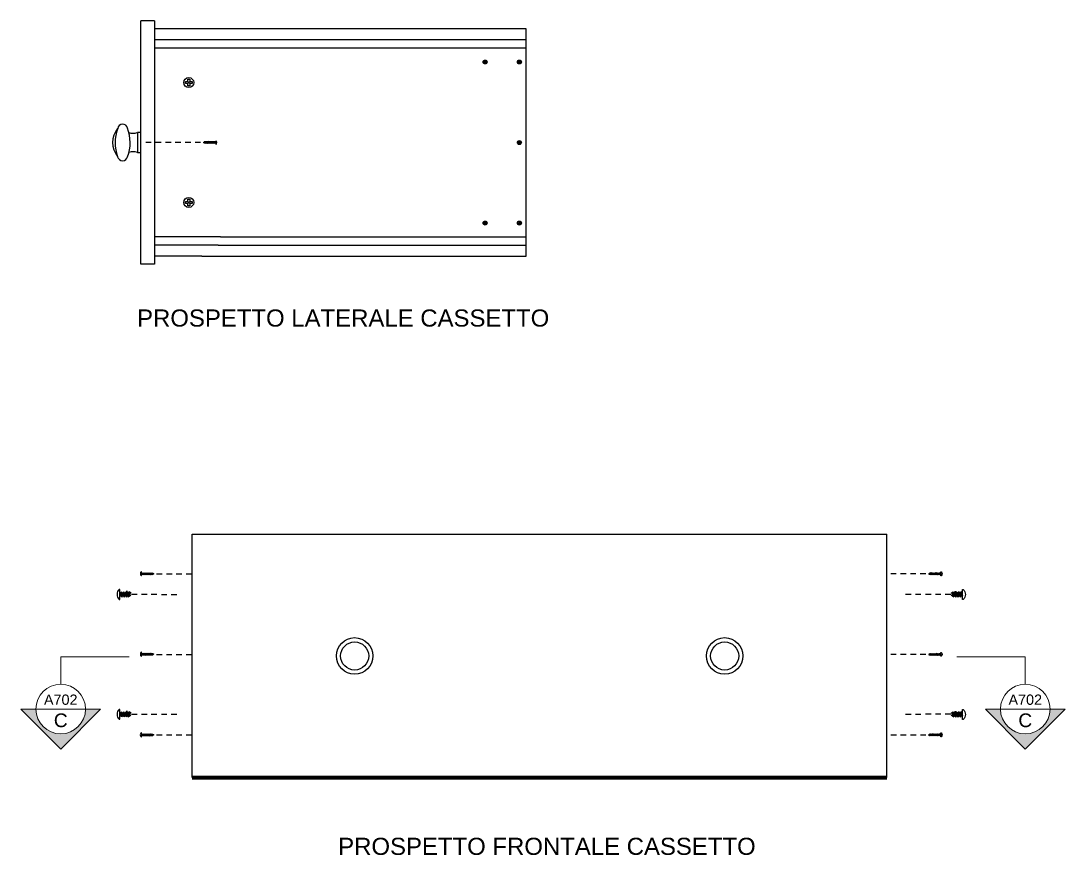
# Model space of a CAD drawing. Header units: centimetres. Extents: x 238 to 3379, y 203 to 1268.
# Drawn here: x 1948.6 to 2101, y 457.2 to 578.9 of the extents above; entities that cross this region are included whole.
import ezdxf
from ezdxf.enums import TextEntityAlignment as Align

# ---------------------------------------------------------------- set-up
doc = ezdxf.new("R2010")
doc.units = ezdxf.units.CM
doc.header["$MEASUREMENT"] = 0
doc.layers.add('A-ANNO-SYMB', color=2, linetype='Continuous', lineweight=18)
for name, color, linetype in [('A-FURN', 7, 'Continuous'), ('note', 1, 'Continuous'), ('viti e cerniere', 3, 'Continuous')]:
    doc.layers.add(name, color=color, linetype=linetype)
doc.styles.add('ARIAL', font='Arial.ttf')
doc.styles.get("Standard").update_dxf_attribs({"font": 'Arial.ttf'})

# ---------------------------------------------------------------- blocks, each defined once
blk = doc.blocks.new('SYMBOL')
at = {"layer": 'A-ANNO-SYMB', "linetype": 'Continuous', "lineweight": 20}
h = blk.add_hatch(color=256, dxfattribs=at)
h.dxf.hatch_style = 1
h.paths.add_polyline_path([(11.2063, 4.9481), (11.316, 4.9481, -1), (11.678, 4.9481), (11.7877, 4.9481), (11.497, 5.2405)])
at = {"linetype": 'Continuous', "lineweight": 20}
blk.add_line((11.316, 4.9481), (11.678, 4.9481), dxfattribs=at)
at = {"layer": 'A-ANNO-SYMB', "linetype": 'Continuous', "lineweight": 20}
for p, q in [((11.2063, 4.9481), (11.497, 5.2405)), ((11.7877, 4.9481), (11.497, 5.2405)), ((11.316, 4.9481), (11.2063, 4.9481)), ((11.678, 4.9481), (11.7877, 4.9481))]:
    blk.add_line(p, q, dxfattribs=at)
blk.add_circle((11.497, 4.9481), 0.181, dxfattribs=at)
for tag, p in [('TAVOLA', (11.497, 5.08)), ('SEZIONE', (11.497, 4.9181))]:
    blk.add_attdef(tag, text='', height=0.1, dxfattribs=at).set_placement(p, align=Align.TOP_CENTER)

msp = doc.modelspace()

# ---------------------------------------------------------------- linework, layer by layer
at = {"layer": 'A-ANNO-SYMB'}
for p, q in [((1954.39, 482.14), (1954.39, 486.14)), ((1954.39, 486.14), (1964.39, 486.14)), ((2095.15, 486.14), (2085.15, 486.14)), ((2095.15, 482.14), (2095.15, 486.14))]:
    msp.add_line(p, q, dxfattribs=at)
at = {"layer": 'A-FURN'}
for p, q in [((1966.08, 543.44), (1966.08, 578.94)), ((1968.08, 578.94), (1966.08, 578.94)), ((1968.08, 578.94), (1968.08, 543.44)), ((2022.32, 577.78), (1968.08, 577.78)), ((2022.32, 544.6), (2022.32, 577.78)), ((2022.32, 576.18), (1968.08, 576.18)), ((2022.32, 574.94), (1968.08, 574.94)), ((1977.69, 547.44), (1968.08, 547.44)), ((1977.69, 547.44), (2022.32, 547.44)), ((1977.37, 546.2), (1968.08, 546.2)), ((1977.37, 546.2), (2022.32, 546.2)), ((1975, 544.6), (1968.08, 544.6)), ((1975, 544.6), (2022.32, 544.6)), ((1968.08, 543.44), (1966.08, 543.44)), ((1973.59, 504.02), (2074.95, 504.02)), ((1973.59, 468.52), (1973.59, 504.02)), ((2074.95, 468.52), (2074.95, 504.02))]:
    msp.add_line(p, q, dxfattribs=at)
at = {"layer": 'A-FURN', "linetype": 'ByBlock', "lineweight": 100}
msp.add_line((1973.59, 468.52), (2074.95, 468.52), dxfattribs=at)
at = {"layer": 'A-FURN'}
msp.add_lwpolyline([(1966.08, 562.63), (1965.57, 562.63), (1965.57, 559.75), (1966.08, 559.75)], close=True, dxfattribs=at)
for centre, radius in [((1997.28, 486.27), 2.67), ((1997.28, 486.27), 2.05), ((2051.28, 486.27), 2.67), ((2051.28, 486.27), 2.05)]:
    msp.add_circle(centre, radius, dxfattribs=at)
for centre, radius, start, end in [((1963.42, 563.13), 0.729, 12.209, 171.6083), ((1965.18, 561.19), 3.22, 140.4429, 219.304), ((1968.28, 561.17), 5.95, 159.6754, 200.1979), ((1968.28, 561.17), 5.95, 159.7825, 200.1979), ((1958.57, 561.17), 5.95, 339.8021, 20.8156), ((1964.95, 564.69), 2.15, 253.4478, 286.5522), ((1964.96, 557.68), 2.15, 73.4478, 106.5522), ((1963.42, 559.28), 0.747, 192.1469, 347.8531)]:
    msp.add_arc(centre, radius, start, end, dxfattribs=at)
at = {"layer": 'viti e cerniere'}
for p, q in [((2016.12, 572.89), (2016.12, 572.99)), ((2016.12, 572.99), (2016.27, 572.99)), ((2016.27, 573.14), (2016.37, 573.14)), ((2016.27, 572.99), (2016.27, 573.14)), ((2016.27, 572.99), (2016.37, 572.89)), ((2016.27, 572.89), (2016.37, 572.99)), ((2016.37, 573.14), (2016.37, 572.99)), ((2016.37, 572.99), (2016.52, 572.99)), ((2016.52, 572.99), (2016.52, 572.89)), ((2021.12, 572.89), (2021.12, 572.99)), ((2021.12, 572.99), (2021.27, 572.99)), ((2021.27, 573.14), (2021.37, 573.14)), ((2021.27, 572.99), (2021.27, 573.14)), ((2021.27, 572.99), (2021.37, 572.89)), ((2021.27, 572.89), (2021.37, 572.99)), ((2021.37, 573.14), (2021.37, 572.99)), ((2021.37, 572.99), (2021.52, 572.99)), ((2021.52, 572.99), (2021.52, 572.89)), ((2016.27, 572.89), (2016.12, 572.89)), ((2016.27, 572.74), (2016.27, 572.89)), ((2016.37, 572.74), (2016.27, 572.74)), ((2016.37, 572.89), (2016.37, 572.74)), ((2016.52, 572.89), (2016.37, 572.89)), ((2021.27, 572.89), (2021.12, 572.89)), ((2021.27, 572.74), (2021.27, 572.89)), ((2021.37, 572.74), (2021.27, 572.74)), ((2021.37, 572.89), (2021.37, 572.74)), ((2021.52, 572.89), (2021.37, 572.89)), ((1972.59, 569.82), (1972.59, 570.07)), ((1972.59, 570.07), (1972.96, 570.07)), ((1972.96, 570.44), (1973.21, 570.44)), ((1972.96, 570.07), (1972.96, 570.44)), ((1972.96, 570.07), (1973.21, 569.82)), ((1972.96, 569.82), (1973.21, 570.07)), ((1973.21, 570.44), (1973.21, 570.07)), ((1973.21, 570.07), (1973.59, 570.07)), ((1973.59, 570.07), (1973.59, 569.82)), ((1972.96, 569.82), (1972.59, 569.82)), ((1972.96, 569.44), (1972.96, 569.82)), ((1973.21, 569.44), (1972.96, 569.44)), ((1973.21, 569.82), (1973.21, 569.44)), ((1973.59, 569.82), (1973.21, 569.82)), ((1967.61, 561.19), (1966.8, 561.19)), ((1969.05, 561.19), (1968.24, 561.19)), ((1970.49, 561.19), (1969.68, 561.19)), ((1971.92, 561.19), (1971.11, 561.19)), ((1973.36, 561.19), (1972.55, 561.19)), ((1974.8, 561.19), (1973.99, 561.19)), ((1975.47, 561.27), (1975.39, 561.27)), ((1975.61, 561.27), (1975.53, 561.27)), ((1975.74, 561.27), (1975.67, 561.27)), ((1975.88, 561.27), (1975.8, 561.27)), ((1976.01, 561.27), (1975.94, 561.27)), ((1976.15, 561.27), (1976.07, 561.27)), ((1976.28, 561.27), (1976.21, 561.27)), ((1976.42, 561.27), (1976.34, 561.27)), ((1976.56, 561.27), (1976.48, 561.27)), ((1976.69, 561.27), (1976.61, 561.27)), ((1976.78, 561.08), (1976.7, 561.08)), ((1976.83, 561.27), (1976.75, 561.27)), ((1976.91, 561.08), (1976.84, 561.08)), ((1976.96, 561.27), (1976.89, 561.27)), ((1977, 561.08), (1976.97, 561.08)), ((2021.12, 561.14), (2021.12, 561.24)), ((2021.12, 561.24), (2021.27, 561.24)), ((2021.27, 561.14), (2021.12, 561.14)), ((2021.27, 561.39), (2021.37, 561.39)), ((2021.27, 561.24), (2021.27, 561.39)), ((2021.27, 561.24), (2021.37, 561.14)), ((2021.27, 561.14), (2021.37, 561.24)), ((2021.27, 560.99), (2021.27, 561.14)), ((2021.37, 560.99), (2021.27, 560.99)), ((2021.37, 561.39), (2021.37, 561.24)), ((2021.37, 561.24), (2021.52, 561.24)), ((2021.37, 561.14), (2021.37, 560.99)), ((2021.52, 561.14), (2021.37, 561.14)), ((2021.52, 561.24), (2021.52, 561.14)), ((1972.59, 552.31), (1972.59, 552.57)), ((1972.59, 552.57), (1972.96, 552.57)), ((1972.96, 552.31), (1972.59, 552.31)), ((1972.96, 552.94), (1973.21, 552.94)), ((1972.96, 552.57), (1972.96, 552.94)), ((1972.96, 552.57), (1973.21, 552.31)), ((1972.96, 552.31), (1973.21, 552.57)), ((1972.96, 551.94), (1972.96, 552.31)), ((1973.21, 551.94), (1972.96, 551.94)), ((1973.21, 552.94), (1973.21, 552.57)), ((1973.21, 552.57), (1973.59, 552.57)), ((1973.21, 552.31), (1973.21, 551.94)), ((1973.59, 552.31), (1973.21, 552.31)), ((1973.59, 552.57), (1973.59, 552.31)), ((2016.12, 549.39), (2016.12, 549.49)), ((2016.12, 549.49), (2016.27, 549.49)), ((2016.27, 549.39), (2016.12, 549.39)), ((2016.27, 549.64), (2016.37, 549.64)), ((2016.27, 549.49), (2016.27, 549.64)), ((2016.27, 549.49), (2016.37, 549.39)), ((2016.27, 549.39), (2016.37, 549.49)), ((2016.27, 549.24), (2016.27, 549.39)), ((2016.37, 549.24), (2016.27, 549.24)), ((2016.37, 549.64), (2016.37, 549.49)), ((2016.37, 549.49), (2016.52, 549.49)), ((2016.37, 549.39), (2016.37, 549.24)), ((2016.52, 549.39), (2016.37, 549.39)), ((2016.52, 549.49), (2016.52, 549.39)), ((2021.12, 549.39), (2021.12, 549.49)), ((2021.12, 549.49), (2021.27, 549.49)), ((2021.27, 549.39), (2021.12, 549.39)), ((2021.27, 549.64), (2021.37, 549.64)), ((2021.27, 549.49), (2021.27, 549.64)), ((2021.27, 549.49), (2021.37, 549.39)), ((2021.27, 549.39), (2021.37, 549.49)), ((2021.27, 549.24), (2021.27, 549.39)), ((2021.37, 549.24), (2021.27, 549.24)), ((2021.37, 549.64), (2021.37, 549.49)), ((2021.37, 549.49), (2021.52, 549.49)), ((2021.37, 549.39), (2021.37, 549.24)), ((2021.52, 549.39), (2021.37, 549.39)), ((2021.52, 549.49), (2021.52, 549.39)), ((1966.18, 498.36), (1966.21, 498.36)), ((1966.26, 498.36), (1966.34, 498.36)), ((1966.4, 498.36), (1966.48, 498.36)), ((2082.61, 498.35), (2082.54, 498.35)), ((2082.75, 498.35), (2082.67, 498.35)), ((2082.83, 498.35), (2082.81, 498.35)), ((1966.21, 498.18), (1966.29, 498.18)), ((1966.35, 498.18), (1966.43, 498.18)), ((1966.49, 498.18), (1966.56, 498.18)), ((1966.62, 498.18), (1966.7, 498.18)), ((1966.76, 498.18), (1966.83, 498.18)), ((1966.89, 498.18), (1966.97, 498.18)), ((1967.03, 498.18), (1967.1, 498.18)), ((1967.16, 498.18), (1967.24, 498.18)), ((1967.3, 498.18), (1967.38, 498.18)), ((1967.43, 498.18), (1967.51, 498.18)), ((1967.57, 498.18), (1967.65, 498.18)), ((1967.71, 498.18), (1967.78, 498.18)), ((1968.38, 498.25), (1969.19, 498.25)), ((1969.81, 498.25), (1970.63, 498.25)), ((1971.25, 498.25), (1972.06, 498.25)), ((1972.69, 498.25), (1973.5, 498.25)), ((2076.32, 498.24), (2075.51, 498.24)), ((2077.76, 498.24), (2076.95, 498.24)), ((2079.2, 498.24), (2078.39, 498.24)), ((2080.64, 498.24), (2079.83, 498.24)), ((2081.31, 498.16), (2081.23, 498.16)), ((2081.44, 498.16), (2081.37, 498.16)), ((2081.58, 498.16), (2081.5, 498.16)), ((2081.71, 498.16), (2081.64, 498.16)), ((2081.85, 498.16), (2081.77, 498.16)), ((2081.99, 498.16), (2081.91, 498.16)), ((2082.12, 498.16), (2082.04, 498.16)), ((2082.26, 498.16), (2082.18, 498.16)), ((2082.39, 498.16), (2082.32, 498.16)), ((2082.53, 498.16), (2082.45, 498.16)), ((2082.66, 498.16), (2082.59, 498.16)), ((2082.8, 498.16), (2082.72, 498.16)), ((1963.03, 495.49), (1963.09, 495.49)), ((1963.24, 495.49), (1963.44, 495.49)), ((1963.59, 495.49), (1963.78, 495.49)), ((1964.73, 495.28), (1965.54, 495.28)), ((1966.16, 495.28), (1966.98, 495.28)), ((1967.6, 495.28), (1968.41, 495.28)), ((2085.42, 495.48), (2085.23, 495.48)), ((2085.77, 495.48), (2085.58, 495.48)), ((2085.98, 495.48), (2085.92, 495.48)), ((1963.12, 495.02), (1963.31, 495.02)), ((1963.46, 495.02), (1963.66, 495.02)), ((1963.81, 495.02), (1964, 495.02)), ((1969.08, 495.26), (1969.89, 495.26)), ((1970.52, 495.26), (1971.33, 495.26)), ((2078.5, 495.25), (2077.69, 495.25)), ((2079.93, 495.25), (2079.12, 495.25)), ((2081.41, 495.26), (2080.6, 495.26)), ((2082.85, 495.26), (2082.04, 495.26)), ((2084.29, 495.26), (2083.48, 495.26)), ((2085.21, 495), (2085.01, 495)), ((2085.55, 495), (2085.36, 495)), ((2085.9, 495), (2085.7, 495)), ((1966.17, 486.61), (1966.2, 486.61)), ((1966.21, 486.42), (1966.28, 486.42)), ((1966.26, 486.61), (1966.33, 486.61)), ((1966.34, 486.42), (1966.42, 486.42)), ((1966.39, 486.61), (1966.47, 486.61)), ((1966.48, 486.42), (1966.56, 486.42)), ((1966.61, 486.42), (1966.69, 486.42)), ((1966.75, 486.42), (1966.83, 486.42)), ((1966.89, 486.42), (1966.96, 486.42)), ((1967.02, 486.42), (1967.1, 486.42)), ((1967.16, 486.42), (1967.23, 486.42)), ((1967.29, 486.42), (1967.37, 486.42)), ((1967.43, 486.42), (1967.5, 486.42)), ((1967.56, 486.42), (1967.64, 486.42)), ((1967.7, 486.42), (1967.78, 486.42)), ((1968.37, 486.5), (1969.18, 486.5)), ((1969.81, 486.5), (1970.62, 486.5)), ((1971.24, 486.5), (1972.06, 486.5)), ((1972.68, 486.5), (1973.49, 486.5)), ((2076.33, 486.48), (2075.52, 486.48)), ((2077.77, 486.48), (2076.96, 486.48)), ((2079.21, 486.48), (2078.4, 486.48)), ((2080.64, 486.48), (2079.83, 486.48)), ((2081.31, 486.41), (2081.24, 486.41)), ((2081.45, 486.41), (2081.37, 486.41)), ((2081.59, 486.41), (2081.51, 486.41)), ((2081.72, 486.41), (2081.65, 486.41)), ((2081.86, 486.41), (2081.78, 486.41)), ((2081.99, 486.41), (2081.92, 486.41)), ((2082.13, 486.41), (2082.05, 486.41)), ((2082.26, 486.41), (2082.19, 486.41)), ((2082.4, 486.41), (2082.32, 486.41)), ((2082.54, 486.41), (2082.46, 486.41)), ((2082.62, 486.59), (2082.54, 486.59)), ((2082.67, 486.41), (2082.59, 486.41)), ((2082.76, 486.59), (2082.68, 486.59)), ((2082.81, 486.41), (2082.73, 486.41)), ((2082.84, 486.59), (2082.82, 486.59)), ((1963.03, 477.99), (1963.09, 477.99)), ((1963.12, 477.51), (1963.31, 477.51)), ((1963.24, 477.99), (1963.44, 477.99)), ((1963.46, 477.51), (1963.66, 477.51)), ((1963.59, 477.99), (1963.78, 477.99)), ((1963.81, 477.51), (1964, 477.51)), ((1964.73, 477.77), (1965.54, 477.77)), ((1966.16, 477.77), (1966.98, 477.77)), ((1967.6, 477.77), (1968.41, 477.77)), ((1969.08, 477.76), (1969.89, 477.76)), ((1970.52, 477.76), (1971.33, 477.76)), ((2078.5, 477.74), (2077.69, 477.74)), ((2079.93, 477.74), (2079.12, 477.74)), ((2081.41, 477.76), (2080.6, 477.76)), ((2082.85, 477.76), (2082.04, 477.76)), ((2084.29, 477.76), (2083.48, 477.76)), ((2085.21, 477.5), (2085.01, 477.5)), ((2085.42, 477.97), (2085.23, 477.97)), ((2085.55, 477.5), (2085.36, 477.5)), ((2085.77, 477.97), (2085.58, 477.97)), ((2085.9, 477.5), (2085.7, 477.5)), ((2085.98, 477.97), (2085.92, 477.97)), ((1966.17, 474.86), (1966.19, 474.86)), ((1966.2, 474.67), (1966.28, 474.67)), ((1966.25, 474.86), (1966.33, 474.86)), ((1966.34, 474.67), (1966.41, 474.67)), ((1966.39, 474.86), (1966.46, 474.86)), ((1966.47, 474.67), (1966.55, 474.67)), ((1966.61, 474.67), (1966.69, 474.67)), ((1966.74, 474.67), (1966.82, 474.67)), ((1966.88, 474.67), (1966.96, 474.67)), ((1967.02, 474.67), (1967.09, 474.67)), ((1967.15, 474.67), (1967.23, 474.67)), ((1967.29, 474.67), (1967.36, 474.67)), ((1967.42, 474.67), (1967.5, 474.67)), ((1967.56, 474.67), (1967.63, 474.67)), ((1967.69, 474.67), (1967.77, 474.67)), ((1968.36, 474.75), (1969.18, 474.75)), ((1969.8, 474.75), (1970.61, 474.75)), ((1971.24, 474.75), (1972.05, 474.75)), ((1972.68, 474.75), (1973.49, 474.75)), ((2076.34, 474.73), (2075.53, 474.73)), ((2077.77, 474.73), (2076.96, 474.73)), ((2079.21, 474.73), (2078.4, 474.73)), ((2080.65, 474.73), (2079.84, 474.73)), ((2081.32, 474.66), (2081.24, 474.66)), ((2081.46, 474.66), (2081.38, 474.66)), ((2081.59, 474.66), (2081.51, 474.66)), ((2081.73, 474.66), (2081.65, 474.66)), ((2081.86, 474.66), (2081.79, 474.66)), ((2082, 474.66), (2081.92, 474.66)), ((2082.13, 474.66), (2082.06, 474.66)), ((2082.27, 474.66), (2082.19, 474.66)), ((2082.4, 474.66), (2082.33, 474.66)), ((2082.54, 474.66), (2082.46, 474.66)), ((2082.63, 474.84), (2082.55, 474.84)), ((2082.68, 474.66), (2082.6, 474.66)), ((2082.76, 474.84), (2082.68, 474.84)), ((2082.81, 474.66), (2082.73, 474.66)), ((2082.85, 474.84), (2082.82, 474.84))]:
    msp.add_line(p, q, dxfattribs=at)
at = {"layer": 'viti e cerniere', "linetype": 'ByBlock', "lineweight": 100}
for p, q in [((1964.13, 495.49), (1963.93, 495.49)), ((1964.15, 495.02), (1964.55, 495.28)), ((1964.55, 495.28), (1964.28, 495.49)), ((2084.47, 495.27), (2084.73, 495.48)), ((2084.88, 495.48), (2085.08, 495.48)), ((2084.86, 495), (2084.47, 495.27)), ((1964.13, 477.99), (1963.93, 477.99)), ((1964.15, 477.51), (1964.55, 477.78)), ((1964.55, 477.78), (1964.28, 477.99)), ((2084.47, 477.76), (2084.73, 477.97)), ((2084.86, 477.5), (2084.47, 477.76)), ((2084.88, 477.97), (2085.08, 477.97))]:
    msp.add_line(p, q, dxfattribs=at)
at = {"layer": 'viti e cerniere'}
for points in [[(1975.42, 561.08), (1975.36, 561.08), (1975.2, 561.18), (1975.33, 561.25)], [(1975.39, 561.33), (1975.33, 561.25), (1975.32, 561.23), (1975.32, 561.13), (1975.39, 561.33), (1975.39, 561.27), (1975.37, 561.18), (1975.32, 561.13)], [(1975.53, 561.33), (1975.47, 561.27), (1975.42, 561.08), (1975.42, 561.03), (1975.53, 561.33), (1975.53, 561.27), (1975.48, 561.08), (1975.42, 561.03)], [(1975.67, 561.33), (1975.61, 561.27), (1975.56, 561.08), (1975.56, 561.03), (1975.67, 561.33), (1975.67, 561.27), (1975.62, 561.08), (1975.56, 561.03)], [(1975.8, 561.33), (1975.74, 561.27), (1975.69, 561.08), (1975.69, 561.03), (1975.8, 561.33), (1975.8, 561.27), (1975.75, 561.08), (1975.69, 561.03)], [(1975.94, 561.33), (1975.88, 561.27), (1975.83, 561.08), (1975.83, 561.03), (1975.94, 561.33), (1975.94, 561.27), (1975.89, 561.08), (1975.83, 561.03)], [(1976.07, 561.33), (1976.01, 561.27), (1975.96, 561.08), (1975.96, 561.03), (1976.07, 561.33), (1976.07, 561.27), (1976.02, 561.08), (1975.96, 561.03)], [(1976.21, 561.33), (1976.15, 561.27), (1976.1, 561.08), (1976.1, 561.03), (1976.21, 561.33), (1976.21, 561.27), (1976.16, 561.08), (1976.1, 561.03)], [(1976.34, 561.33), (1976.28, 561.27), (1976.23, 561.08), (1976.23, 561.03), (1976.34, 561.33), (1976.34, 561.27), (1976.29, 561.08), (1976.23, 561.03)], [(1976.48, 561.33), (1976.42, 561.27), (1976.37, 561.08), (1976.37, 561.03), (1976.48, 561.33), (1976.48, 561.27), (1976.43, 561.08), (1976.37, 561.03)], [(1976.61, 561.33), (1976.56, 561.27), (1976.51, 561.08), (1976.51, 561.03), (1976.61, 561.33), (1976.61, 561.27), (1976.56, 561.08), (1976.51, 561.03)], [(1976.75, 561.33), (1976.69, 561.27), (1976.64, 561.08), (1976.64, 561.03), (1976.75, 561.33), (1976.75, 561.27), (1976.7, 561.08), (1976.64, 561.03)], [(1976.89, 561.33), (1976.83, 561.27), (1976.78, 561.08), (1976.78, 561.03), (1976.89, 561.33), (1976.89, 561.27), (1976.84, 561.08), (1976.78, 561.03)], [(1977, 561.3), (1976.96, 561.27), (1976.91, 561.08), (1976.91, 561.03), (1977, 561.26)], [(1977, 561.18), (1976.97, 561.08), (1976.91, 561.03)], [(1966.18, 498.15), (1966.21, 498.18), (1966.26, 498.36), (1966.26, 498.42), (1966.18, 498.19)], [(1966.18, 498.27), (1966.21, 498.36), (1966.26, 498.42)], [(1966.29, 498.12), (1966.35, 498.18), (1966.4, 498.36), (1966.4, 498.42), (1966.29, 498.12), (1966.29, 498.18), (1966.34, 498.36), (1966.4, 498.42)], [(1966.43, 498.12), (1966.49, 498.18), (1966.54, 498.36), (1966.54, 498.42), (1966.43, 498.12), (1966.43, 498.18), (1966.48, 498.36), (1966.54, 498.42)], [(1966.56, 498.12), (1966.62, 498.18), (1966.67, 498.36), (1966.67, 498.42), (1966.56, 498.12), (1966.56, 498.18), (1966.61, 498.36), (1966.67, 498.42)], [(1966.7, 498.12), (1966.76, 498.18), (1966.81, 498.36), (1966.81, 498.42), (1966.7, 498.12), (1966.7, 498.18), (1966.75, 498.36), (1966.81, 498.42)], [(1966.83, 498.12), (1966.89, 498.18), (1966.94, 498.36), (1966.94, 498.42), (1966.83, 498.12), (1966.83, 498.18), (1966.88, 498.36), (1966.94, 498.42)], [(1966.97, 498.12), (1967.03, 498.18), (1967.08, 498.36), (1967.08, 498.42), (1966.97, 498.12), (1966.97, 498.18), (1967.02, 498.36), (1967.08, 498.42)], [(1967.1, 498.12), (1967.16, 498.18), (1967.21, 498.36), (1967.21, 498.42), (1967.1, 498.12), (1967.1, 498.18), (1967.15, 498.36), (1967.21, 498.42)], [(1967.24, 498.12), (1967.3, 498.18), (1967.35, 498.36), (1967.35, 498.42), (1967.24, 498.12), (1967.24, 498.18), (1967.29, 498.36), (1967.35, 498.42)], [(1967.38, 498.12), (1967.43, 498.18), (1967.48, 498.36), (1967.48, 498.42), (1967.38, 498.12), (1967.38, 498.18), (1967.43, 498.36), (1967.48, 498.42)], [(1967.51, 498.12), (1967.57, 498.18), (1967.62, 498.36), (1967.62, 498.42), (1967.51, 498.12), (1967.51, 498.18), (1967.56, 498.36), (1967.62, 498.42)], [(1967.65, 498.12), (1967.71, 498.18), (1967.76, 498.36), (1967.76, 498.42), (1967.65, 498.12), (1967.65, 498.18), (1967.7, 498.36), (1967.76, 498.42)], [(1967.76, 498.36), (1967.82, 498.36), (1967.98, 498.27), (1967.85, 498.2)], [(2081.26, 498.35), (2081.2, 498.35), (2081.04, 498.25), (2081.17, 498.18)], [(2081.37, 498.1), (2081.31, 498.16), (2081.26, 498.35), (2081.26, 498.4), (2081.37, 498.1), (2081.37, 498.16), (2081.32, 498.35), (2081.26, 498.4)], [(2081.5, 498.1), (2081.44, 498.16), (2081.39, 498.35), (2081.39, 498.4), (2081.5, 498.1), (2081.5, 498.16), (2081.45, 498.35), (2081.39, 498.4)], [(2081.64, 498.1), (2081.58, 498.16), (2081.53, 498.35), (2081.53, 498.4), (2081.64, 498.1), (2081.64, 498.16), (2081.59, 498.35), (2081.53, 498.4)], [(2081.77, 498.1), (2081.71, 498.16), (2081.66, 498.35), (2081.66, 498.4), (2081.77, 498.1), (2081.77, 498.16), (2081.72, 498.35), (2081.66, 498.4)], [(2081.91, 498.1), (2081.85, 498.16), (2081.8, 498.35), (2081.8, 498.4), (2081.91, 498.1), (2081.91, 498.16), (2081.86, 498.35), (2081.8, 498.4)], [(2082.04, 498.1), (2081.99, 498.16), (2081.94, 498.35), (2081.94, 498.4), (2082.04, 498.1), (2082.04, 498.16), (2081.99, 498.35), (2081.94, 498.4)], [(2082.18, 498.1), (2082.12, 498.16), (2082.07, 498.35), (2082.07, 498.4), (2082.18, 498.1), (2082.18, 498.16), (2082.13, 498.35), (2082.07, 498.4)], [(2082.32, 498.1), (2082.26, 498.16), (2082.21, 498.35), (2082.21, 498.4), (2082.32, 498.1), (2082.32, 498.16), (2082.27, 498.35), (2082.21, 498.4)], [(2082.45, 498.1), (2082.39, 498.16), (2082.34, 498.35), (2082.34, 498.4), (2082.45, 498.1), (2082.45, 498.16), (2082.4, 498.35), (2082.34, 498.4)], [(2082.59, 498.1), (2082.53, 498.16), (2082.48, 498.35), (2082.48, 498.4), (2082.59, 498.1), (2082.59, 498.16), (2082.54, 498.35), (2082.48, 498.4)], [(2082.72, 498.1), (2082.66, 498.16), (2082.61, 498.35), (2082.61, 498.4), (2082.72, 498.1), (2082.72, 498.16), (2082.67, 498.35), (2082.61, 498.4)], [(2082.83, 498.13), (2082.8, 498.16), (2082.75, 498.35), (2082.75, 498.4), (2082.83, 498.17)], [(2082.83, 498.25), (2082.81, 498.35), (2082.75, 498.4)], [(1967.78, 498.12), (1967.85, 498.2), (1967.85, 498.22), (1967.85, 498.32), (1967.78, 498.12), (1967.78, 498.18), (1967.81, 498.27), (1967.85, 498.32)], [(2081.23, 498.1), (2081.17, 498.18), (2081.16, 498.2), (2081.16, 498.3), (2081.23, 498.1), (2081.23, 498.16), (2081.21, 498.26), (2081.16, 498.3)], [(1963.03, 494.94), (1963.12, 495.02), (1963.24, 495.49), (1963.24, 495.64), (1963.03, 495.05)], [(1963.03, 495.26), (1963.09, 495.49), (1963.24, 495.64)], [(1963.31, 494.87), (1963.46, 495.02), (1963.59, 495.49), (1963.59, 495.64), (1963.31, 494.87), (1963.31, 495.02), (1963.44, 495.49), (1963.59, 495.64)], [(1963.66, 494.87), (1963.81, 495.02), (1963.93, 495.49), (1963.93, 495.64), (1963.66, 494.87), (1963.66, 495.02), (1963.78, 495.49), (1963.93, 495.64)], [(1964, 494.87), (1964.15, 495.02), (1964.28, 495.49), (1964.28, 495.64), (1964, 494.87), (1964, 495.02), (1964.13, 495.49), (1964.28, 495.64)], [(2085.01, 494.86), (2084.86, 495), (2084.73, 495.48), (2084.73, 495.62), (2085.01, 494.86), (2085.01, 495), (2084.88, 495.48), (2084.73, 495.62)], [(2085.36, 494.86), (2085.21, 495), (2085.08, 495.48), (2085.08, 495.62), (2085.36, 494.86), (2085.36, 495), (2085.23, 495.48), (2085.08, 495.62)], [(2085.7, 494.86), (2085.55, 495), (2085.42, 495.48), (2085.42, 495.62), (2085.7, 494.86), (2085.7, 495), (2085.58, 495.48), (2085.42, 495.62)], [(2085.98, 494.92), (2085.9, 495), (2085.77, 495.48), (2085.77, 495.62), (2085.98, 495.03)], [(2085.98, 495.24), (2085.92, 495.48), (2085.77, 495.62)], [(1966.17, 486.39), (1966.21, 486.42), (1966.26, 486.61), (1966.26, 486.67), (1966.17, 486.44)], [(1966.17, 486.52), (1966.2, 486.61), (1966.26, 486.67)], [(1966.28, 486.37), (1966.34, 486.42), (1966.39, 486.61), (1966.39, 486.67), (1966.28, 486.37), (1966.28, 486.42), (1966.33, 486.61), (1966.39, 486.67)], [(1966.42, 486.37), (1966.48, 486.42), (1966.53, 486.61), (1966.53, 486.67), (1966.42, 486.37), (1966.42, 486.42), (1966.47, 486.61), (1966.53, 486.67)], [(1966.56, 486.37), (1966.61, 486.42), (1966.66, 486.61), (1966.66, 486.67), (1966.56, 486.37), (1966.56, 486.42), (1966.61, 486.61), (1966.66, 486.67)], [(1966.69, 486.37), (1966.75, 486.42), (1966.8, 486.61), (1966.8, 486.67), (1966.69, 486.37), (1966.69, 486.42), (1966.74, 486.61), (1966.8, 486.67)], [(1966.83, 486.37), (1966.89, 486.42), (1966.94, 486.61), (1966.94, 486.67), (1966.83, 486.37), (1966.83, 486.42), (1966.88, 486.61), (1966.94, 486.67)], [(1966.96, 486.37), (1967.02, 486.42), (1967.07, 486.61), (1967.07, 486.67), (1966.96, 486.37), (1966.96, 486.42), (1967.01, 486.61), (1967.07, 486.67)], [(1967.1, 486.37), (1967.16, 486.42), (1967.21, 486.61), (1967.21, 486.67), (1967.1, 486.37), (1967.1, 486.42), (1967.15, 486.61), (1967.21, 486.67)], [(1967.23, 486.37), (1967.29, 486.42), (1967.34, 486.61), (1967.34, 486.67), (1967.23, 486.37), (1967.23, 486.42), (1967.28, 486.61), (1967.34, 486.67)], [(1967.37, 486.37), (1967.43, 486.42), (1967.48, 486.61), (1967.48, 486.67), (1967.37, 486.37), (1967.37, 486.42), (1967.42, 486.61), (1967.48, 486.67)], [(1967.5, 486.37), (1967.56, 486.42), (1967.61, 486.61), (1967.61, 486.67), (1967.5, 486.37), (1967.5, 486.42), (1967.55, 486.61), (1967.61, 486.67)], [(1967.64, 486.37), (1967.7, 486.42), (1967.75, 486.61), (1967.75, 486.67), (1967.64, 486.37), (1967.64, 486.42), (1967.69, 486.61), (1967.75, 486.67)], [(1967.75, 486.61), (1967.81, 486.61), (1967.97, 486.52), (1967.84, 486.44)], [(1967.78, 486.37), (1967.84, 486.44), (1967.85, 486.47), (1967.85, 486.56), (1967.78, 486.37), (1967.78, 486.42), (1967.8, 486.52), (1967.85, 486.56)], [(2081.26, 486.59), (2081.21, 486.59), (2081.04, 486.5), (2081.17, 486.43)], [(2081.24, 486.35), (2081.17, 486.43), (2081.17, 486.45), (2081.17, 486.55), (2081.24, 486.35), (2081.24, 486.41), (2081.21, 486.5), (2081.17, 486.55)], [(2081.37, 486.35), (2081.31, 486.41), (2081.26, 486.59), (2081.26, 486.65), (2081.37, 486.35), (2081.37, 486.41), (2081.32, 486.59), (2081.26, 486.65)], [(2081.51, 486.35), (2081.45, 486.41), (2081.4, 486.59), (2081.4, 486.65), (2081.51, 486.35), (2081.51, 486.41), (2081.46, 486.59), (2081.4, 486.65)], [(2081.65, 486.35), (2081.59, 486.41), (2081.54, 486.59), (2081.54, 486.65), (2081.65, 486.35), (2081.65, 486.41), (2081.6, 486.59), (2081.54, 486.65)], [(2081.78, 486.35), (2081.72, 486.41), (2081.67, 486.59), (2081.67, 486.65), (2081.78, 486.35), (2081.78, 486.41), (2081.73, 486.59), (2081.67, 486.65)], [(2081.92, 486.35), (2081.86, 486.41), (2081.81, 486.59), (2081.81, 486.65), (2081.92, 486.35), (2081.92, 486.41), (2081.87, 486.59), (2081.81, 486.65)], [(2082.05, 486.35), (2081.99, 486.41), (2081.94, 486.59), (2081.94, 486.65), (2082.05, 486.35), (2082.05, 486.41), (2082, 486.59), (2081.94, 486.65)], [(2082.19, 486.35), (2082.13, 486.41), (2082.08, 486.59), (2082.08, 486.65), (2082.19, 486.35), (2082.19, 486.41), (2082.14, 486.59), (2082.08, 486.65)], [(2082.32, 486.35), (2082.26, 486.41), (2082.21, 486.59), (2082.21, 486.65), (2082.32, 486.35), (2082.32, 486.41), (2082.27, 486.59), (2082.21, 486.65)], [(2082.46, 486.35), (2082.4, 486.41), (2082.35, 486.59), (2082.35, 486.65), (2082.46, 486.35), (2082.46, 486.41), (2082.41, 486.59), (2082.35, 486.65)], [(2082.59, 486.35), (2082.54, 486.41), (2082.49, 486.59), (2082.49, 486.65), (2082.59, 486.35), (2082.59, 486.41), (2082.54, 486.59), (2082.49, 486.65)], [(2082.73, 486.35), (2082.67, 486.41), (2082.62, 486.59), (2082.62, 486.65), (2082.73, 486.35), (2082.73, 486.41), (2082.68, 486.59), (2082.62, 486.65)], [(2082.84, 486.38), (2082.81, 486.41), (2082.76, 486.59), (2082.76, 486.65), (2082.84, 486.42)], [(2082.84, 486.5), (2082.82, 486.59), (2082.76, 486.65)], [(1963.03, 477.43), (1963.12, 477.51), (1963.24, 477.99), (1963.24, 478.13), (1963.03, 477.54)], [(1963.03, 477.75), (1963.09, 477.99), (1963.24, 478.13)], [(1963.31, 477.37), (1963.46, 477.51), (1963.59, 477.99), (1963.59, 478.13), (1963.31, 477.37), (1963.31, 477.51), (1963.44, 477.99), (1963.59, 478.13)], [(1963.66, 477.37), (1963.81, 477.51), (1963.93, 477.99), (1963.93, 478.13), (1963.66, 477.37), (1963.66, 477.51), (1963.78, 477.99), (1963.93, 478.13)], [(1964, 477.37), (1964.15, 477.51), (1964.28, 477.99), (1964.28, 478.13), (1964, 477.37), (1964, 477.51), (1964.13, 477.99), (1964.28, 478.13)], [(2085.01, 477.35), (2084.86, 477.5), (2084.73, 477.97), (2084.73, 478.12), (2085.01, 477.35), (2085.01, 477.5), (2084.88, 477.97), (2084.73, 478.12)], [(2085.36, 477.35), (2085.21, 477.5), (2085.08, 477.97), (2085.08, 478.12), (2085.36, 477.35), (2085.36, 477.5), (2085.23, 477.97), (2085.08, 478.12)], [(2085.7, 477.35), (2085.55, 477.5), (2085.42, 477.97), (2085.42, 478.12), (2085.7, 477.35), (2085.7, 477.5), (2085.58, 477.97), (2085.42, 478.12)], [(2085.98, 477.41), (2085.9, 477.5), (2085.77, 477.97), (2085.77, 478.12), (2085.98, 477.53)], [(2085.98, 477.73), (2085.92, 477.97), (2085.77, 478.12)], [(1966.17, 474.64), (1966.2, 474.67), (1966.25, 474.86), (1966.25, 474.92), (1966.17, 474.69)], [(1966.17, 474.77), (1966.19, 474.86), (1966.25, 474.92)], [(1966.28, 474.62), (1966.34, 474.67), (1966.39, 474.86), (1966.39, 474.92), (1966.28, 474.62), (1966.28, 474.67), (1966.33, 474.86), (1966.39, 474.92)], [(1966.41, 474.62), (1966.47, 474.67), (1966.52, 474.86), (1966.52, 474.92), (1966.41, 474.62), (1966.41, 474.67), (1966.46, 474.86), (1966.52, 474.92)], [(1966.55, 474.62), (1966.61, 474.67), (1966.66, 474.86), (1966.66, 474.92), (1966.55, 474.62), (1966.55, 474.67), (1966.6, 474.86), (1966.66, 474.92)], [(1966.69, 474.62), (1966.74, 474.67), (1966.79, 474.86), (1966.79, 474.92), (1966.69, 474.62), (1966.69, 474.67), (1966.74, 474.86), (1966.79, 474.92)], [(1966.82, 474.62), (1966.88, 474.67), (1966.93, 474.86), (1966.93, 474.92), (1966.82, 474.62), (1966.82, 474.67), (1966.87, 474.86), (1966.93, 474.92)], [(1966.96, 474.62), (1967.02, 474.67), (1967.07, 474.86), (1967.07, 474.92), (1966.96, 474.62), (1966.96, 474.67), (1967.01, 474.86), (1967.07, 474.92)], [(1967.09, 474.62), (1967.15, 474.67), (1967.2, 474.86), (1967.2, 474.92), (1967.09, 474.62), (1967.09, 474.67), (1967.14, 474.86), (1967.2, 474.92)], [(1967.23, 474.62), (1967.29, 474.67), (1967.34, 474.86), (1967.34, 474.92), (1967.23, 474.62), (1967.23, 474.67), (1967.28, 474.86), (1967.34, 474.92)], [(1967.36, 474.62), (1967.42, 474.67), (1967.47, 474.86), (1967.47, 474.92), (1967.36, 474.62), (1967.36, 474.67), (1967.41, 474.86), (1967.47, 474.92)], [(1967.5, 474.62), (1967.56, 474.67), (1967.61, 474.86), (1967.61, 474.92), (1967.5, 474.62), (1967.5, 474.67), (1967.55, 474.86), (1967.61, 474.92)], [(1967.63, 474.62), (1967.69, 474.67), (1967.74, 474.86), (1967.74, 474.92), (1967.63, 474.62), (1967.63, 474.67), (1967.68, 474.86), (1967.74, 474.92)], [(1967.74, 474.86), (1967.8, 474.86), (1967.96, 474.77), (1967.83, 474.69)], [(1967.77, 474.62), (1967.83, 474.69), (1967.84, 474.72), (1967.84, 474.81), (1967.77, 474.62), (1967.77, 474.67), (1967.8, 474.77), (1967.84, 474.81)], [(2081.27, 474.84), (2081.21, 474.84), (2081.05, 474.75), (2081.18, 474.67)], [(2081.24, 474.6), (2081.18, 474.67), (2081.17, 474.7), (2081.17, 474.79), (2081.24, 474.6), (2081.24, 474.66), (2081.22, 474.75), (2081.17, 474.79)], [(2081.38, 474.6), (2081.32, 474.66), (2081.27, 474.84), (2081.27, 474.9), (2081.38, 474.6), (2081.38, 474.66), (2081.33, 474.84), (2081.27, 474.9)], [(2081.51, 474.6), (2081.46, 474.66), (2081.41, 474.84), (2081.41, 474.9), (2081.51, 474.6), (2081.51, 474.66), (2081.46, 474.84), (2081.41, 474.9)], [(2081.65, 474.6), (2081.59, 474.66), (2081.54, 474.84), (2081.54, 474.9), (2081.65, 474.6), (2081.65, 474.66), (2081.6, 474.84), (2081.54, 474.9)], [(2081.79, 474.6), (2081.73, 474.66), (2081.68, 474.84), (2081.68, 474.9), (2081.79, 474.6), (2081.79, 474.66), (2081.74, 474.84), (2081.68, 474.9)], [(2081.92, 474.6), (2081.86, 474.66), (2081.81, 474.84), (2081.81, 474.9), (2081.92, 474.6), (2081.92, 474.66), (2081.87, 474.84), (2081.81, 474.9)], [(2082.06, 474.6), (2082, 474.66), (2081.95, 474.84), (2081.95, 474.9), (2082.06, 474.6), (2082.06, 474.66), (2082.01, 474.84), (2081.95, 474.9)], [(2082.19, 474.6), (2082.13, 474.66), (2082.08, 474.84), (2082.08, 474.9), (2082.19, 474.6), (2082.19, 474.66), (2082.14, 474.84), (2082.08, 474.9)], [(2082.33, 474.6), (2082.27, 474.66), (2082.22, 474.84), (2082.22, 474.9), (2082.33, 474.6), (2082.33, 474.66), (2082.28, 474.84), (2082.22, 474.9)], [(2082.46, 474.6), (2082.4, 474.66), (2082.35, 474.84), (2082.35, 474.9), (2082.46, 474.6), (2082.46, 474.66), (2082.41, 474.84), (2082.35, 474.9)], [(2082.6, 474.6), (2082.54, 474.66), (2082.49, 474.84), (2082.49, 474.9), (2082.6, 474.6), (2082.6, 474.66), (2082.55, 474.84), (2082.49, 474.9)], [(2082.73, 474.6), (2082.68, 474.66), (2082.63, 474.84), (2082.63, 474.9), (2082.73, 474.6), (2082.73, 474.66), (2082.68, 474.84), (2082.63, 474.9)], [(2082.85, 474.62), (2082.81, 474.66), (2082.76, 474.84), (2082.76, 474.9), (2082.85, 474.67)], [(2082.85, 474.75), (2082.82, 474.84), (2082.76, 474.9)]]:
    msp.add_lwpolyline(points, dxfattribs=at)
for points in [[(1977, 560.89), (1977.03, 560.89, 0.451416), (1977.03, 561.46), (1977, 561.46)], [(1966.18, 498.55), (1966.14, 498.55, 0.451416), (1966.14, 497.99), (1966.18, 497.99)], [(2082.83, 498.54), (2082.87, 498.54, -0.451416), (2082.87, 497.97), (2082.83, 497.97)], [(1963.03, 495.98), (1962.93, 495.98, 0.451416), (1962.93, 494.53), (1963.03, 494.53)], [(2085.98, 495.96), (2086.08, 495.96, -0.451416), (2086.08, 494.52), (2085.98, 494.52)], [(1966.17, 486.8), (1966.14, 486.8, 0.451416), (1966.14, 486.23), (1966.17, 486.23)], [(2082.84, 486.78), (2082.88, 486.78, -0.451416), (2082.88, 486.22), (2082.84, 486.22)], [(1963.03, 478.47), (1962.93, 478.47, 0.451416), (1962.93, 477.03), (1963.03, 477.03)], [(2085.98, 478.46), (2086.08, 478.46, -0.451416), (2086.08, 477.01), (2085.98, 477.01)], [(1966.17, 475.05), (1966.13, 475.05, 0.451416), (1966.13, 474.48), (1966.17, 474.48)], [(2082.85, 475.03), (2082.88, 475.03, -0.451416), (2082.88, 474.47), (2082.85, 474.47)]]:
    msp.add_lwpolyline(points, format="xyb", close=True, dxfattribs=at)
for centre, radius in [((2016.32, 572.94), 0.288), ((2021.32, 572.94), 0.288), ((1973.08, 569.94), 0.723), ((2021.32, 561.19), 0.288), ((1973.08, 552.44), 0.723), ((2016.32, 549.44), 0.288), ((2021.32, 549.44), 0.288)]:
    msp.add_circle(centre, radius, dxfattribs=at)

# ---------------------------------------------------------------- block references
at = {"layer": 'A-ANNO-SYMB', "linetype": 'Continuous', "lineweight": 20}
ref = msp.add_blockref('SYMBOL', (1724.45, 577.48), dxfattribs=dict(at, xscale=-20, yscale=20, zscale=20, rotation=180))
ref.add_attrib('SEZIONE', 'C', dxfattribs={"layer": '0', "linetype": 'Continuous', "lineweight": 20, "height": 2, "style": 'ARIAL'}).set_placement((1954.39, 477.88), align=Align.TOP_CENTER)
ref.add_attrib('TAVOLA', 'A702', dxfattribs={"layer": '0', "linetype": 'Continuous', "lineweight": 20, "height": 1.5, "style": 'ARIAL'}).set_placement((1954.39, 480.64), align=Align.TOP_CENTER)
ref = msp.add_blockref('SYMBOL', (1865.21, 577.48), dxfattribs=dict(at, xscale=-20, yscale=20, zscale=20, rotation=180))
ref.add_attrib('SEZIONE', 'C', dxfattribs={"layer": '0', "linetype": 'Continuous', "lineweight": 20, "height": 2, "style": 'ARIAL'}).set_placement((2095.15, 477.88), align=Align.TOP_CENTER)
ref.add_attrib('TAVOLA', 'A702', dxfattribs={"layer": '0', "linetype": 'Continuous', "lineweight": 20, "height": 1.5, "style": 'ARIAL'}).set_placement((2095.15, 480.64), align=Align.TOP_CENTER)

# ---------------------------------------------------------------- texts
at = {"layer": 'note', "char_height": 2.5, "attachment_point": 1}
for s, insert in [('PROSPETTO LATERALE CASSETTO\\P ', (1965.53, 536.83)), ('PROSPETTO FRONTALE CASSETTO\\P ', (1994.88, 459.74))]:
    msp.add_mtext_dynamic_manual_height_columns(s, width=66.7777, gutter_width=1, heights=[0], dxfattribs=dict(at, insert=insert))

doc.saveas('drawing.dxf')
